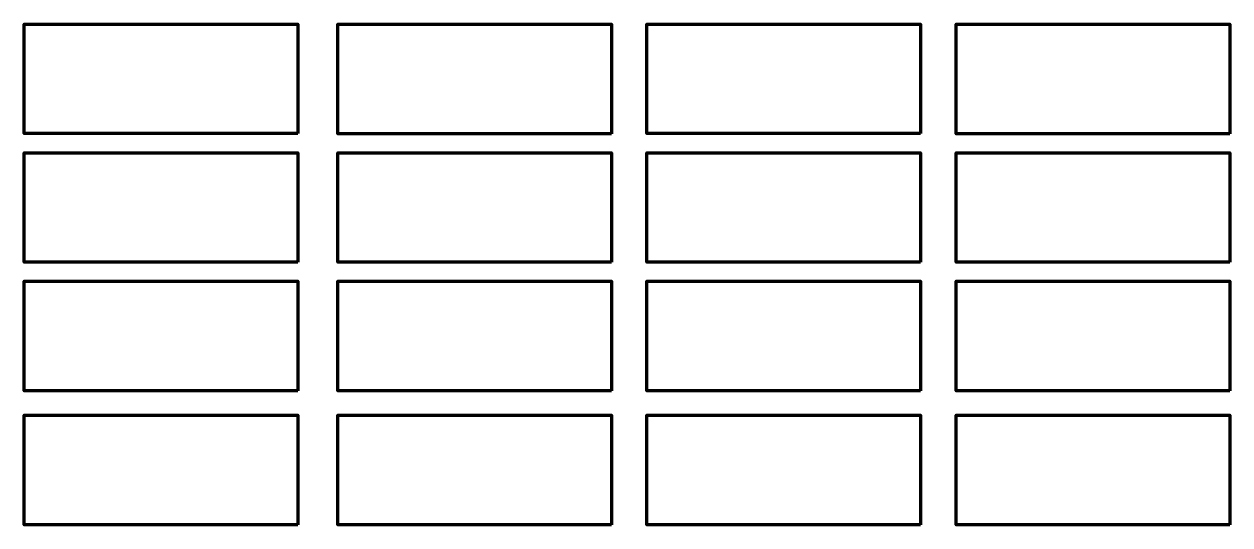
# Model space of a CAD drawing. Header units: inches. Extents: x 0.6 to 22.7, y -10.6 to -1.4.
import ezdxf

# ---------------------------------------------------------------- set-up
doc = ezdxf.new("R2010")
doc.units = ezdxf.units.IN
doc.header["$MEASUREMENT"] = 0
doc.layers.add('Layer 1', color=7, linetype='Continuous', lineweight=0)

msp = doc.modelspace()

# ---------------------------------------------------------------- linework, layer by layer
at = {"layer": 'Layer 1', "color": 1, "lineweight": 70, "true_color": 0xff0000}
for points in [[(5.625, -3.428), (0.625, -3.428), (0.625, -1.428), (5.625, -1.428)], [(11.354, -3.429), (6.354, -3.429), (6.354, -1.429), (11.354, -1.429)], [(17.004, -3.428), (12.004, -3.428), (12.004, -1.428), (17.004, -1.428)], [(22.654, -3.429), (17.654, -3.429), (17.654, -1.429), (22.654, -1.429)], [(5.625, -5.776), (0.625, -5.776), (0.625, -3.776), (5.625, -3.776)], [(11.354, -5.776), (6.354, -5.776), (6.354, -3.776), (11.354, -3.776)], [(17.004, -5.776), (12.004, -5.776), (12.004, -3.776), (17.004, -3.776)], [(22.654, -5.776), (17.654, -5.776), (17.654, -3.776), (22.654, -3.776)], [(5.625, -8.124), (0.625, -8.124), (0.625, -6.124), (5.625, -6.124)], [(11.354, -8.124), (6.354, -8.124), (6.354, -6.124), (11.354, -6.124)], [(17.004, -8.124), (12.004, -8.124), (12.004, -6.124), (17.004, -6.124)], [(22.654, -8.124), (17.654, -8.124), (17.654, -6.124), (22.654, -6.124)], [(5.625, -10.571), (0.625, -10.571), (0.625, -8.571), (5.625, -8.571)], [(11.354, -10.571), (6.354, -10.571), (6.354, -8.571), (11.354, -8.571)], [(17.004, -10.571), (12.004, -10.571), (12.004, -8.571), (17.004, -8.571)], [(22.654, -10.571), (17.654, -10.571), (17.654, -8.571), (22.654, -8.571)]]:
    msp.add_lwpolyline(points, close=True, dxfattribs=at)

doc.saveas('drawing.dxf')
